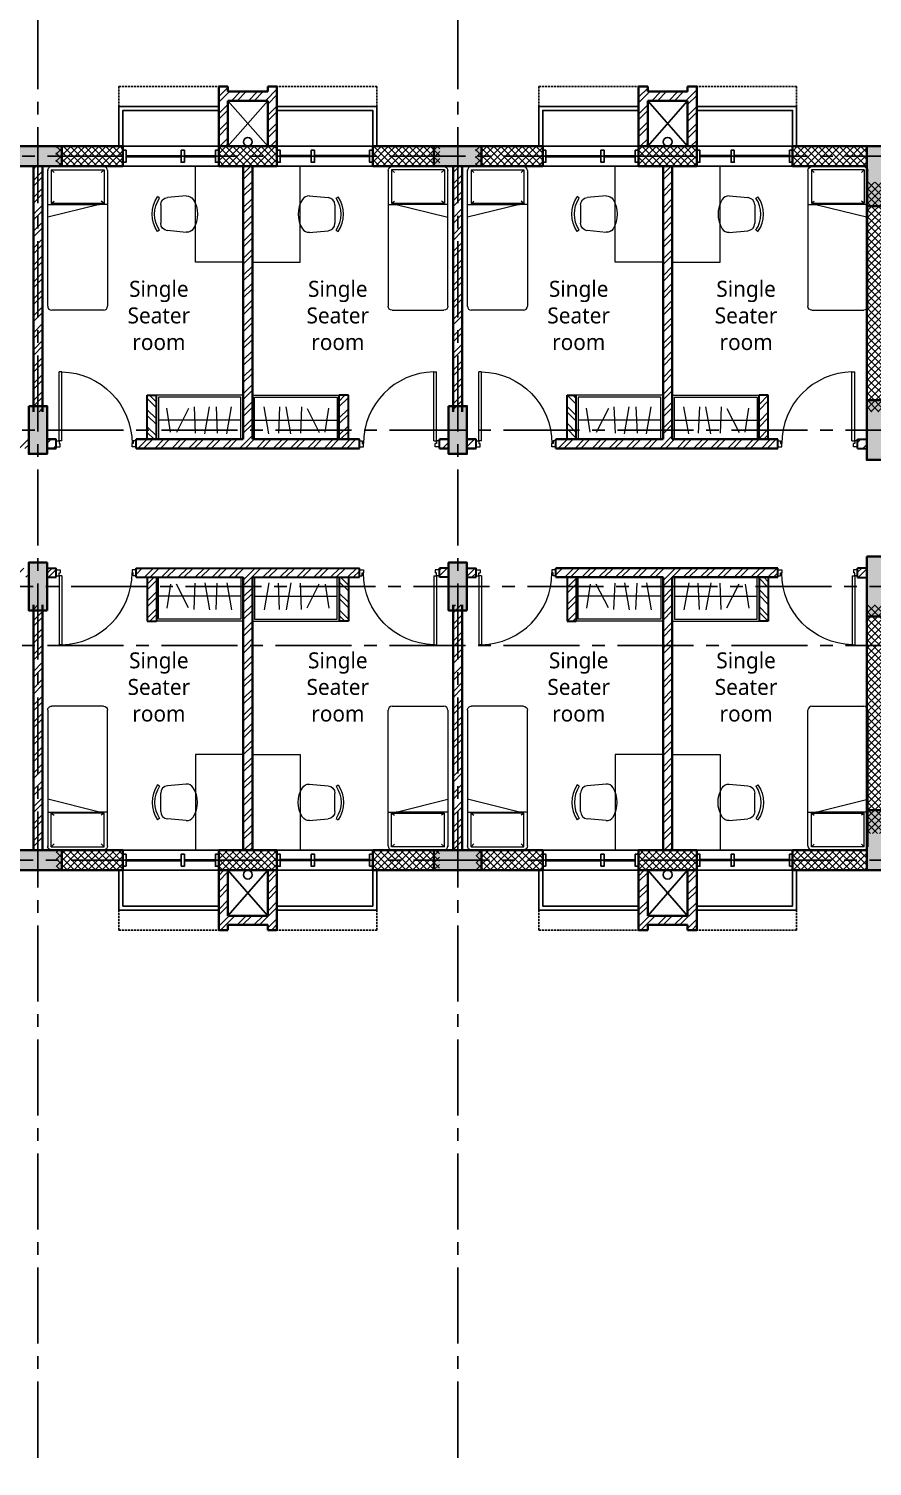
# Model space of a CAD drawing. Header units: millimetres. Extents: x -1107453 to -240403, y -265431 to 143409.
# Drawn here: x -279656 to -269088, y -103113 to -85102 of the extents above; entities that cross this region are included whole.
import ezdxf

# ---------------------------------------------------------------- set-up
doc = ezdxf.new("R2010")
doc.units = ezdxf.units.MM
doc.header["$MEASUREMENT"] = 0
doc.linetypes.add('CENTER2', pattern=[28.575, 19.05, -3.175, 3.175, -3.175])
doc.linetypes.add('HIDDEN', pattern=[0.375, 0.25, -0.125])
for name, color, linetype in [('A-Anno-Grid Lines', 154, 'Continuous'), ('A-Wall Patt', 8, 'Continuous'), ('A-Window', 4, 'Continuous'), ('S-Conc Patt', 9, 'Continuous')]:
    doc.layers.add(name, color=color, linetype=linetype)
for name, color, linetype, lineweight in [('A-Detail Lines', 8, 'Continuous', 25), ('A-Door', 4, 'Continuous', 9), ('A-Wall Sec', 1, 'Continuous', 30), ('column hatch', 12, 'Continuous', 5), ('S-Concrete', 40, 'Continuous', 30), ('text', 7, 'Continuous', 9), ('Wall HATCH', 8, 'Continuous', 15)]:
    doc.layers.add(name, color=color, linetype=linetype, lineweight=lineweight)
doc.layers.add('I-Furniture', color=7, linetype='Continuous', lineweight=15, true_color=0xc76300)
doc.styles.get("Standard").update_dxf_attribs({"font": 'trebuc.ttf'})
pattern_1 = [(45, (-807590.34, -46692.45), (-106.066017, 106.066017), []), (45, (-807519.63, -46692.45), (-106.066017, 106.066017), [])]
pattern_2 = [(45, (0, -69350.21), (-106.06602, 106.06602), []), (45, (70.71, -69350.21), (-106.06602, 106.06602), [])]
pattern_3 = [(45, (-0.704, -139435.84), (-44.194174, 44.194174), []), (135, (-0.704, -139435.84), (-44.194174, -44.194174), [])]

# ---------------------------------------------------------------- blocks, each defined once
blk = doc.blocks.new('ABL_Door_S - 1000 x 2100-11-3 Second Floor Lvl')
at = {"layer": 'A-Door', "color": 5}
for p, q in [((-500, 38), (-450, 38)), ((-500, -38), (-500, 38)), ((-450, 38), (-450, -3)), ((450, 38), (450, -3)), ((500, 38), (450, 38)), ((500, -38), (500, 38)), ((-500, -38), (-465, -38)), ((-465, -3), (-450, -3)), ((-465, -38), (-465, -3)), ((-430, -38), (-465, -38)), ((465, -3), (450, -3)), ((465, -38), (465, -3)), ((500, -38), (465, -38))]:
    blk.add_line(p, q, dxfattribs=at)
at = {"layer": 'A-Door', "color": 5, "lineweight": 18}
for p, q in [((-465, -38), (-465, -903)), ((-430, -38), (-430, -903)), ((-430, -903), (-465, -903))]:
    blk.add_line(p, q, dxfattribs=at)
at = {"layer": 'A-Door'}
blk.add_arc((-450, -2), 900, 271.2981, 359.9894, dxfattribs=at)
blk = doc.blocks.new('W 1200')
at = {"layer": 'A-Window', "linetype": 'HIDDEN', "ltscale": 100}
for p, q in [((552588, 7900), (552588, 9150)), ((552838, 7900), (552588, 7900))]:
    blk.add_line(p, q, dxfattribs=at)
at = {"layer": 'A-Window', "color": 2, "lineweight": 40}
for p, q in [((553463, 8720), (553463, 9110)), ((553463, 7990), (553463, 8680))]:
    blk.add_line(p, q, dxfattribs=at)
at = {"layer": 'A-Window', "color": 5}
for points in [[(553338, 7900), (552838, 7900), (552838, 9150)], [(553338, 7950), (552888, 7950), (552888, 9150)]]:
    blk.add_lwpolyline(points, dxfattribs=at)
at = {"layer": 'A-Window'}
for points in [[(553338, 7950), (553338, 9150)], [(553588, 7950), (553588, 9150)], [(553388, 8680), (553388, 8720), (553538, 8720), (553538, 8680), (553388, 8680)]]:
    blk.add_lwpolyline(points, dxfattribs=at)
for points in [[(553388, 9150), (553538, 9150), (553538, 9110), (553388, 9110)], [(553388, 7990), (553538, 7990), (553538, 7950), (553388, 7950)]]:
    blk.add_lwpolyline(points, close=True, dxfattribs=at)
blk = doc.blocks.new('column 2.03')
at = {"layer": 'S-Conc Patt'}
h = blk.add_hatch(color=256, dxfattribs=at)
h.paths.add_polyline_path([(-391825, -41890), (-391778, -42135), (-392229, -42223), (-392277, -41978)])
h.paths.add_polyline_path([(-417144, -42306), (-417144, -42556), (-417593, -42556), (-417593, -42306)])
h.paths.add_polyline_path([(-386479, -25584), (-386233, -25536), (-386090, -26272), (-386335, -26320)])
h.paths.add_polyline_path([(-385475, -30747), (-385229, -30699), (-385086, -31436), (-385332, -31483)])
h.paths.add_polyline_path([(-394133, -32430), (-393887, -32382), (-393744, -33119), (-393990, -33166)])
h.paths.add_polyline_path([(-395136, -27267), (-394891, -27219), (-394748, -27955), (-394993, -28003)])
h.paths.add_polyline_path([(-417394, -22076), (-417144, -22076), (-417144, -22826), (-417394, -22826)])
h.paths.add_polyline_path([(-417394, -27336), (-417144, -27336), (-417144, -28086), (-417394, -28086)])
h.paths.add_polyline_path([(-417394, -32596), (-417144, -32596), (-417144, -33346), (-417394, -33346)])
h.paths.add_polyline_path([(-426214, -32596), (-425964, -32596), (-425964, -33346), (-426214, -33346)])
h.paths.add_polyline_path([(-426214, -27336), (-425964, -27336), (-425964, -28086), (-426214, -28086)])
h.paths.add_polyline_path([(-399019, -17228), (-398769, -17228), (-398769, -17978), (-399019, -17978)])
h.paths.add_polyline_path([(-399019, -11280), (-398769, -11280), (-398769, -12030), (-399019, -12030)])
h.paths.add_polyline_path([(-399019, -14460), (-398769, -14460), (-398769, -15210), (-399019, -15210)])
h.paths.add_polyline_path([(-415129, -17161), (-415379, -17161), (-415379, -17911), (-415129, -17911)])
h.paths.add_polyline_path([(-415129, -12030), (-415379, -12030), (-415379, -11280), (-415129, -11280)])
h.paths.add_polyline_path([(-415129, -15210), (-415379, -15210), (-415379, -14460), (-415129, -14460)])
h.paths.add_polyline_path([(-427169, -19106), (-426919, -19106), (-426919, -19856), (-427169, -19856)])
h.paths.add_polyline_path([(-421929, -11530), (-421929, -11280), (-422679, -11280), (-422679, -11530)])
h.paths.add_polyline_path([(-422679, -13701), (-422429, -13701), (-422429, -14451), (-422679, -14451)])
h.paths.add_polyline_path([(-428649, -19106), (-428399, -19106), (-428399, -19856), (-428649, -19856)])
h.paths.add_polyline_path([(-428649, -17161), (-428399, -17161), (-428399, -17911), (-428649, -17911)])
h.paths.add_polyline_path([(-422679, -17161), (-422429, -17161), (-422429, -17911), (-422679, -17911)])
h.paths.add_polyline_path([(-417144, -17161), (-417394, -17161), (-417394, -17911), (-417144, -17911)])
h.paths.add_polyline_path([(-420929, -17161), (-420699, -17161), (-420699, -17911), (-420929, -17911)])
h.paths.add_polyline_path([(-386030, -15131), (-385784, -15083), (-385641, -15819), (-385886, -15867)])
h.paths.add_polyline_path([(-390781, -18036), (-390733, -18281), (-391471, -18425), (-391519, -18179)])
h.paths.add_polyline_path([(-387914, -36727), (-387688, -36683), (-387600, -37135), (-387826, -37179)])
h.paths.add_polyline_path([(-389447, -41411), (-389400, -41656), (-389989, -41771), (-390036, -41525)])
h.paths.add_polyline_path([(-422429, -19106), (-422429, -19336), (-423179, -19336), (-423179, -19106)])
h.paths.add_polyline_path([(-383067, -38123), (-383024, -38349), (-383470, -38436), (-383514, -38210)])
h.paths.add_polyline_path([(-387024, -38892), (-386980, -39118), (-387432, -39206), (-387476, -38980)])
h.paths.add_polyline_path([(-383484, -35984), (-383440, -36209), (-383892, -36297), (-383936, -36071)])
h.paths.add_polyline_path([(-385427, -38358), (-385201, -38314), (-385115, -38756), (-385341, -38799)])
h.paths.add_polyline_path([(-385462, -36368), (-385418, -36594), (-385870, -36682), (-385914, -36456)])
h.paths.add_polyline_path([(-422429, -40296), (-422429, -40526), (-422879, -40526), (-422879, -40296)])
h.paths.add_polyline_path([(-422429, -38461), (-422659, -38461), (-422659, -38001), (-422429, -38001)])
h.paths.add_polyline_path([(-426469, -40296), (-426469, -40526), (-426919, -40526), (-426919, -40296)])
h.paths.add_polyline_path([(-426468, -38116), (-426468, -38346), (-426919, -38346), (-426919, -38116)])
h.paths.add_polyline_path([(-424789, -40066), (-424559, -40066), (-424559, -40526), (-424789, -40526)])
h.paths.add_polyline_path([(-424444, -38116), (-424444, -38346), (-424904, -38346), (-424904, -38116)])
h.paths.add_polyline_path([(-390643, -31752), (-390417, -31708), (-390274, -32444), (-390500, -32488)])
h.paths.add_polyline_path([(-389949, -26258), (-389723, -26214), (-389580, -26951), (-389805, -26995)])
h.paths.add_polyline_path([(-390863, -21556), (-390906, -21330), (-390170, -21187), (-390126, -21413)])
h.paths.add_polyline_path([(-393588, -16600), (-393363, -16556), (-393219, -17293), (-393445, -17336)])
h.paths.add_polyline_path([(-420929, -22076), (-420699, -22076), (-420699, -22826), (-420929, -22826)])
h.paths.add_polyline_path([(-386497, -40837), (-386449, -41083), (-387039, -41197), (-387087, -40952)])
h.paths.add_polyline_path([(-422428, -42306), (-422428, -42556), (-423028, -42556), (-423028, -42306)])
h.paths.add_polyline_path([(-387111, -17323), (-386866, -17275), (-386723, -18011), (-386969, -18059)])
h.paths.add_polyline_path([(-419312, -38116), (-419312, -38366), (-419912, -38366), (-419912, -38116)])
h.paths.add_polyline_path([(-426419, -22566), (-426419, -22316), (-427169, -22316), (-427169, -22566)])
h.paths.add_polyline_path([(-382684, -40096), (-382636, -40342), (-383077, -40427), (-383125, -40182)])
h.paths.add_polyline_path([(-419313, -42306), (-419313, -42556), (-419913, -42556), (-419913, -42306)])
h.paths.add_polyline_path([(-426467, -42306), (-426467, -42556), (-426918, -42556), (-426918, -42306)])
h.paths.add_polyline_path([(-399318, -16420), (-399068, -16420), (-399068, -17170), (-399318, -17170)])
h.paths.add_polyline_path([(-399319, -11280), (-399069, -11280), (-399069, -12030), (-399319, -12030)])
h.paths.add_polyline_path([(-414829, -12030), (-415079, -12030), (-415079, -11280), (-414829, -11280)])
h.paths.add_polyline_path([(-415079, -19600), (-414829, -19600), (-414829, -20350), (-415079, -20350)])
h.paths.add_polyline_path([(-399069, -20350), (-399319, -20350), (-399319, -19600), (-399069, -19600)])
h.paths.add_polyline_path([(-404329, -17095), (-404559, -17095), (-404559, -16495), (-404329, -16495)])
h.paths.add_polyline_path([(-415079, -16420), (-414829, -16420), (-414829, -17170), (-415079, -17170)])
h.paths.add_polyline_path([(-409589, -17095), (-409819, -17095), (-409819, -16495), (-409589, -16495)])
h.paths.add_polyline_path([(-390251, -37278), (-390203, -37524), (-390792, -37638), (-390840, -37393)])
h.paths.add_polyline_path([(-391647, -26588), (-391421, -26545), (-391278, -27281), (-391504, -27325)])
h.paths.add_polyline_path([(-420929, -27336), (-420699, -27336), (-420699, -28086), (-420929, -28086)])
h.paths.add_polyline_path([(-420929, -32596), (-420699, -32596), (-420699, -33346), (-420929, -33346)])
h.paths.add_polyline_path([(-399319, -14460), (-399069, -14460), (-399069, -15210), (-399319, -15210)])
h.paths.add_polyline_path([(-404559, -14535), (-404329, -14535), (-404329, -15135), (-404559, -15135)])
h.paths.add_polyline_path([(-409819, -14535), (-409589, -14535), (-409589, -15135), (-409819, -15135)])
h.paths.add_polyline_path([(-414829, -15210), (-415079, -15210), (-415079, -14460), (-414829, -14460)])
h.paths.add_polyline_path([(-391888, -16270), (-391642, -16222), (-391499, -16958), (-391745, -17006)])
h.paths.add_polyline_path([(-397078, -17279), (-396833, -17231), (-396689, -17967), (-396935, -18015)])
h.paths.add_polyline_path([(-428649, -13701), (-428399, -13701), (-428399, -14451), (-428649, -14451)])
h.paths.add_polyline_path([(-385658, -17040), (-385413, -16993), (-385270, -17729), (-385516, -17776)])
h.paths.add_polyline_path([(-386690, -11731), (-386445, -11683), (-386302, -12419), (-386547, -12467)])
h.paths.add_polyline_path([(-392548, -12873), (-392303, -12826), (-392159, -13562), (-392405, -13610)])
h.paths.add_polyline_path([(-392632, -37741), (-392584, -37987), (-393036, -38074), (-393083, -37829)])
h.paths.add_polyline_path([(-388945, -31422), (-388719, -31378), (-388576, -32114), (-388802, -32158)])
h.paths.add_polyline_path([(-386254, -20426), (-386206, -20671), (-386942, -20815), (-386990, -20569)])
h.paths.add_polyline_path([(-392650, -21425), (-392425, -21381), (-392282, -22117), (-392507, -22161)])
h.paths.add_polyline_path([(-396140, -22103), (-395895, -22056), (-395752, -22792), (-395997, -22840)])
h.paths.add_polyline_path([(-404744, -11530), (-404744, -11280), (-404144, -11280), (-404144, -11530)])
h.paths.add_polyline_path([(-410004, -11530), (-410004, -11280), (-409404, -11280), (-409404, -11530)])
h.paths.add_polyline_path([(-404744, -20350), (-404744, -20100), (-404144, -20100), (-404144, -20350)])
h.paths.add_polyline_path([(-410004, -20350), (-410004, -20100), (-409404, -20100), (-409404, -20350)])
h.paths.add_polyline_path([(-423179, -22546), (-423179, -22316), (-422429, -22316), (-422429, -22546)])
h.paths.add_polyline_path([(-422658, -27336), (-422428, -27336), (-422428, -28086), (-422658, -28086)])
h.paths.add_polyline_path([(-417144, -38116), (-417144, -38366), (-417593, -38366), (-417593, -38116)])
h.paths.add_polyline_path([(-422659, -32596), (-422429, -32596), (-422429, -33346), (-422659, -33346)])
h.paths.add_polyline_path([(-393355, -11530), (-393355, -11280), (-392605, -11280), (-392605, -11530)])
at = {"layer": 'S-Concrete', "lineweight": 35}
for points in [[(-410004, -11530), (-410004, -11280), (-409404, -11280), (-409404, -11530), (-410004, -11530)], [(-404744, -11530), (-404744, -11280), (-404144, -11280), (-404144, -11530), (-404744, -11530)], [(-399319, -11280), (-399069, -11280), (-399069, -12030), (-399319, -12030), (-399319, -11280)], [(-409819, -14535), (-409589, -14535), (-409589, -15135), (-409819, -15135), (-409819, -14535)], [(-404559, -14535), (-404329, -14535), (-404329, -15135), (-404559, -15135), (-404559, -14535)], [(-399319, -14460), (-399069, -14460), (-399069, -15210), (-399319, -15210), (-399319, -14460)], [(-409589, -17095), (-409819, -17095), (-409819, -16495), (-409589, -16495), (-409589, -17095)], [(-404329, -17095), (-404559, -17095), (-404559, -16495), (-404329, -16495), (-404329, -17095)], [(-399318, -16420), (-399068, -16420), (-399068, -17170), (-399318, -17170), (-399318, -16420)], [(-399069, -20350), (-399319, -20350), (-399319, -19600), (-399069, -19600), (-399069, -20350)], [(-410004, -20350), (-410004, -20100), (-409404, -20100), (-409404, -20350), (-410004, -20350)], [(-404744, -20350), (-404744, -20100), (-404144, -20100), (-404144, -20350), (-404744, -20350)]]:
    blk.add_lwpolyline(points, dxfattribs=at)
blk = doc.blocks.new('Grid Girls Hostel')
at = {"layer": 'A-Anno-Grid Lines', "linetype": 'CENTER2', "ltscale": 50}
for p, q in [((528031, 3686.8), (528031, 25731.7)), ((533291, 3686.8), (533291, 25731.7)), ((506718.2, 19992.3), (546111.4, 19992.3)), ((506718.2, 16562.3), (539568.2, 16562.3)), ((507018.2, 14602.3), (539568.2, 14602.3)), ((506718.2, 13861.8), (540731.8, 13861.8)), ((507018.2, 11172.3), (539568.2, 11172.3))]:
    blk.add_line(p, q, dxfattribs=at)
blk = doc.blocks.new('A$C0E3E786B')
at = {"layer": 'I-Furniture', "ltscale": 0.1}
for p, q in [((-1905, 916), (-205, 916)), ((-1481, 916), (-1481, 816)), ((-1955, 216), (-1955, 866)), ((-1915, 872), (-1881, 837)), ((-1915, 872), (-1495, 872)), ((-1915, 211), (-1915, 872)), ((-1495, 872), (-1521, 837)), ((-1495, 872), (-1495, 211)), ((-1481, 166), (-1481, 816)), ((-1481, 816), (-1320, 166)), ((-155, 866), (-155, 216)), ((-1915, 211), (-1881, 246)), ((-1915, 211), (-1495, 211)), ((-1495, 211), (-1521, 246)), ((-1915, 166), (-1915, 167)), ((-205, 166), (-1915, 166))]:
    blk.add_line(p, q, dxfattribs=at)
for centre, start, end in [((-1905, 866), 90, 180), ((-205, 866), 0, 90), ((-1905, 216), 180, 270), ((-205, 216), 270, 0)]:
    blk.add_arc(centre, 50, start, end, dxfattribs=at)
blk = doc.blocks.new('A$C30AF02BA')
at = {"layer": 'I-Furniture', "color": 9, "ltscale": 0.1, "true_color": 0xbababa}
for p, q in [((-73, 913), (-374, 958)), ((-224, 28), (-224, 1063)), ((-369, 684), (-70, 837)), ((-390, 615), (-60, 601)), ((-55, 482), (-393, 423)), ((-55, 207), (-393, 147)), ((-390, 340), (-60, 326))]:
    blk.add_line(p, q, dxfattribs=at)
at = {"layer": 'I-Furniture', "ltscale": 0.1}
blk.add_lwpolyline([(-537, 3), (-537, 1088), (13, 1088), (13, 3)], close=True, dxfattribs=at)
blk.add_lwpolyline([(13, 28), (-512, 28), (-512, 1063), (13, 1063)], dxfattribs=at)
blk = doc.blocks.new('chair1')
at = {"layer": 'I-Furniture'}
for p, q in [((-320, 228), (-84, 207)), ((16, 201), (42, 219)), ((1, 115), (1, -115)), ((-320, -228), (-84, -207)), ((16, -201), (42, -219))]:
    blk.add_line(p, q, dxfattribs=at)
for centre, radius, start, end in [((-108, 0), 351, 148.407, 211.593), ((-328, 135), 92.9, 85.0303, 148.407), ((-92, 115), 92.9, 0, 85.0303), ((-278, 0), 356, 325.6197, 34.3803), ((-278, 0), 387, 325.6197, 34.3803), ((-92, -115), 92.9, 274.9697, 0), ((-328, -135), 92.9, 211.593, 274.9697)]:
    blk.add_arc(centre, radius, start, end, dxfattribs=at)
blk = doc.blocks.new('RRRR')
at = {"layer": 'Wall HATCH'}
h = blk.add_hatch(dxfattribs=at)
h.set_pattern_fill('ANSI32', color=256, scale=400, angle=360, style=0)
h.paths.add_polyline_path([(-87944, 22553), (-88494, 22553), (-88494, 22668), (-87944, 22668)])
at = {"layer": 'A-Wall Sec'}
for p, q in [((-87944, 22668), (-88494, 22668)), ((-88494, 22553), (-88494, 22668)), ((-87944, 22553), (-88494, 22553))]:
    blk.add_line(p, q, dxfattribs=at)
at = {"layer": 'I-Furniture', "ltscale": 0.1}
blk.add_lwpolyline([(-91364, 23756), (-90164, 23756), (-90164, 23156), (-91364, 23156)], close=True, dxfattribs=at)
at = {"layer": 'I-Furniture', "xscale": -1, "rotation": 180}
blk.add_blockref('A$C30AF02BA', (-87958, 23756), dxfattribs=at)
at = {"layer": 'I-Furniture', "ltscale": 0.1, "xscale": -1, "rotation": 90}
blk.add_blockref('chair1', (-90764, 22723), dxfattribs=at)
at = {"layer": 'I-Furniture'}
blk.add_blockref('A$C0E3E786B', (-89404, 21140), dxfattribs=at)
blk = doc.blocks.new('A$C1A745C64')
at = {"layer": 'Wall HATCH'}
h = blk.add_hatch(dxfattribs=at)
h.set_pattern_fill('ANSI32', color=256, scale=400, angle=270, style=0)
h.set_pattern_definition([(225, (23823.23, -91404.84), (-106.06602, 106.06602), []), (225, (23823.23, -91475.55), (-106.06602, 106.06602), [])])
h.paths.add_polyline_path([(1270, -3461), (1270, -2911), (1155, -2911), (1155, -3461)])
at = {"layer": 'A-Wall Sec'}
for p, q in [((1155, -3461), (1155, -2911)), ((1270, -2911), (1155, -2911)), ((1270, -3461), (1270, -2911))]:
    blk.add_line(p, q, dxfattribs=at)
at = {"layer": 'I-Furniture', "ltscale": 0.1}
blk.add_lwpolyline([(67, -41), (67, -1241), (667, -1241), (667, -41)], close=True, dxfattribs=at)
at = {"layer": 'I-Furniture', "xscale": -1, "rotation": 90}
blk.add_blockref('A$C0E3E786B', (2683, -2000), dxfattribs=at)
at = {"layer": 'I-Furniture', "ltscale": 0.1}
blk.add_blockref('chair1', (1100, -641), dxfattribs=at)
at = {"layer": 'I-Furniture', "rotation": 270}
blk.add_blockref('A$C30AF02BA', (67, -3447), dxfattribs=at)

msp = doc.modelspace()

# ---------------------------------------------------------------- hatches: boundary and pattern name
at = {"layer": 'A-Wall Patt'}
h = msp.add_hatch(dxfattribs=at)
h.set_pattern_fill('ANSI32', color=256, scale=400, style=0)
h.set_pattern_definition(pattern_1)
h.paths.add_polyline_path([(-277161.5, -86575.1), (-277161.5, -86005.1), (-276661.5, -86005.1), (-276661.5, -86575.1)], flags=16)
h.paths.add_polyline_path([(-276854, -86825.1), (-276969, -86825.1), (-276969, -90245.1), (-278312.4, -90245.1), (-278312.4, -90360.1), (-275512, -90360.1), (-275512, -90340.1), (-275512.4, -90340.1), (-275512.4, -90265.1), (-275512, -90265.1), (-275512, -90245.1), (-276854, -90245.1)])
h.paths.add_polyline_path([(-277276.5, -86575.1), (-276546.5, -86575.1), (-276546.5, -85825.1), (-276661.5, -85825.1), (-276661.5, -85890.1), (-277161.5, -85890.1), (-277161.5, -85825.1), (-277276.5, -85825.1)])
h = msp.add_hatch(dxfattribs=at)
h.set_pattern_fill('ANSI32', color=256, scale=400, style=0)
h.set_pattern_definition(pattern_2)
h.paths.add_polyline_path([(-269156.5, -90245.1), (-269272.2, -90245.1), (-269272.2, -90360.1), (-269156.5, -90360.1)])
h.paths.add_polyline_path([(-271401.5, -86575.1), (-271901.5, -86575.1), (-271901.5, -86005.1), (-271401.5, -86005.1)], flags=16)
h.paths.add_polyline_path([(-272016.5, -86575.1), (-271286.5, -86575.1), (-271286.5, -85825.1), (-271401.5, -85825.1), (-271401.5, -85890.1), (-271901.5, -85890.1), (-271901.5, -85825.1), (-272016.5, -85825.1)])
h.paths.add_polyline_path([(-271594, -86825.1), (-271709, -86825.1), (-271709, -90245.1), (-273052.4, -90245.1), (-273052.4, -90360.1), (-270272.2, -90360.1), (-270272.2, -90245.1), (-271594, -90245.1)])
h = msp.add_hatch(dxfattribs=at)
h.set_pattern_fill('ANSI37', color=256, scale=500, style=0)
h.set_pattern_definition(pattern_3)
h.paths.add_polyline_path([(-283736.5, -86575.1), (-284667.2, -86575.1), (-284667.2, -86825.1), (-283736.5, -86825.1)])
h.paths.add_polyline_path([(-281806.5, -86575.1), (-282536.5, -86575.1), (-282536.5, -86825.1), (-281806.5, -86825.1)])
h.paths.add_polyline_path([(-279767.2, -86575.1), (-280606.5, -86575.1), (-280606.5, -86825.1), (-279767.2, -86825.1)])
h.paths.add_polyline_path([(-278476.5, -86575.1), (-279317.2, -86575.1), (-279317.2, -86825.1), (-278476.5, -86825.1)])
h.paths.add_polyline_path([(-276546.5, -86575.1), (-277276.5, -86575.1), (-277276.5, -86825.1), (-276546.5, -86825.1)])
h.paths.add_polyline_path([(-274507.2, -86575.1), (-275346.5, -86575.1), (-275346.5, -86825.1), (-274507.2, -86825.1)])
h.paths.add_polyline_path([(-273216.5, -86575.1), (-274057.2, -86575.1), (-274057.2, -86825.1), (-273216.5, -86825.1)])
h.paths.add_polyline_path([(-271286.5, -86575.1), (-272016.5, -86575.1), (-272016.5, -86825.1), (-271286.5, -86825.1)])
h.paths.add_polyline_path([(-269157.2, -86575.1), (-270086.5, -86575.1), (-270086.5, -86825.1), (-269157.2, -86825.1)])
h = msp.add_hatch(dxfattribs=at)
h.set_pattern_fill('ANSI32', color=256, scale=400, style=0)
h.set_pattern_definition(pattern_1)
h.paths.add_polyline_path([(-279657.2, -90245.1), (-279772, -90245.1), (-279772, -90360.1), (-279657.2, -90360.1)])
h.paths.add_polyline_path([(-279312.4, -90245.1), (-279427.2, -90245.1), (-279427.2, -90360.1), (-279312.4, -90360.1)])
h.paths.add_polyline_path([(-279484, -86825.1), (-279599, -86825.1), (-279599, -89900.1), (-279484, -89900.1)])
h = msp.add_hatch(dxfattribs=at)
h.set_pattern_fill('ANSI32', color=256, scale=400, style=0)
h.set_pattern_definition(pattern_1)
h.paths.add_polyline_path([(-274052.4, -90245.1), (-274167.2, -90245.1), (-274167.2, -90360.1), (-274052.4, -90360.1)])
h.paths.add_polyline_path([(-274397.2, -90245.1), (-274512, -90245.1), (-274512, -90360.1), (-274397.2, -90360.1)])
h.paths.add_polyline_path([(-274224, -86825.1), (-274339, -86825.1), (-274339, -89900.1), (-274224, -89900.1)])
h = msp.add_hatch(dxfattribs=at)
h.set_pattern_fill('ANSI37', color=256, scale=500, style=0)
h.set_pattern_definition([(45, (0, -139435.84), (-44.194174, 44.194174), []), (135, (0, -139435.84), (-44.194174, -44.194174), [])])
h.paths.add_polyline_path([(-268906.5, -87025.1), (-269156.5, -87025.1), (-269156.5, -89900.1), (-268906.5, -89900.1)])
h.paths.add_polyline_path([(-268905.8, -92320.1), (-269155.8, -92320.1), (-269156.5, -95185.1), (-268906.5, -95185.1)])
h.paths.add_polyline_path([(-266527.4, -93262), (-266772.8, -93309.7), (-266214.6, -96181), (-265969.2, -96133.3)])
h.paths.add_polyline_path([(-266915.9, -92573.5), (-266670.5, -92525.8), (-266885.1, -91421.5), (-267130.5, -91469.2)])
h = msp.add_hatch(dxfattribs=at)
h.set_pattern_fill('ANSI32', color=256, scale=400, style=0)
h.set_pattern_definition(pattern_1)
h.paths.add_polyline_path([(-279312.4, -91860.1), (-279427.2, -91860.1), (-279427.2, -91975.1), (-279312.4, -91975.1)])
h.paths.add_polyline_path([(-279657.2, -91860.1), (-279772, -91860.1), (-279772, -91975.1), (-279657.2, -91975.1)])
h.paths.add_polyline_path([(-279484, -92320.1), (-279599, -92320.1), (-279599, -95395.1), (-279484, -95395.1)])
h = msp.add_hatch(dxfattribs=at)
h.set_pattern_fill('ANSI32', color=256, scale=400, style=0)
h.set_pattern_definition(pattern_1)
h.paths.add_polyline_path([(-276661.5, -95645.1), (-276661.5, -96215.1), (-277161.5, -96215.1), (-277161.5, -95645.1)], flags=16)
h.paths.add_polyline_path([(-276546.5, -95645.1), (-277276.5, -95645.1), (-277276.5, -96395.1), (-277161.5, -96395.1), (-277161.5, -96330.1), (-276661.5, -96330.1), (-276661.5, -96395.1), (-276546.5, -96395.1)])
h.paths.add_polyline_path([(-276969, -95395.1), (-276854, -95395.1), (-276854, -91975.1), (-275512, -91975.1), (-275512, -91955.8), (-275512.4, -91955.8), (-275512.4, -91880.8), (-275512, -91880.8), (-275512, -91860.1), (-278312.4, -91860.1), (-278312.4, -91975.1), (-276969, -91975.1)])
h = msp.add_hatch(dxfattribs=at)
h.set_pattern_fill('ANSI32', color=256, scale=400, style=0)
h.set_pattern_definition(pattern_1)
h.paths.add_polyline_path([(-274052.4, -91860.1), (-274167.2, -91860.1), (-274167.2, -91975.1), (-274052.4, -91975.1)])
h.paths.add_polyline_path([(-274397.2, -91860.1), (-274512, -91860.1), (-274512, -91975.1), (-274397.2, -91975.1)])
h.paths.add_polyline_path([(-274224, -92320.1), (-274339, -92320.1), (-274339, -95395.1), (-274224, -95395.1)])
h = msp.add_hatch(dxfattribs=at)
h.set_pattern_fill('ANSI32', color=256, scale=400, style=0)
h.set_pattern_definition(pattern_2)
h.paths.add_polyline_path([(-269156.5, -91860.1), (-269270.6, -91860.1), (-269270.6, -91976.2), (-269156.5, -91976.2)])
h.paths.add_polyline_path([(-271401.5, -95645.1), (-271401.5, -96215.1), (-271901.5, -96215.1), (-271901.5, -95645.1)], flags=16)
h.paths.add_polyline_path([(-271286.5, -95645.1), (-272016.5, -95645.1), (-272016.5, -96395.1), (-271901.5, -96395.1), (-271901.5, -96330.1), (-271401.5, -96330.1), (-271401.5, -96395.1), (-271286.5, -96395.1)])
h.paths.add_polyline_path([(-271709, -95395.1), (-271594, -95395.1), (-271594, -91975.1), (-270270.6, -91975.1), (-270270.6, -91860.1), (-273052.4, -91860.1), (-273052.4, -91975.1), (-271709, -91975.1)])
h = msp.add_hatch(dxfattribs=at)
h.set_pattern_fill('ANSI37', color=256, scale=500, style=0)
h.set_pattern_definition(pattern_3)
h.paths.add_polyline_path([(-269157.2, -95395.1), (-270086.5, -95395.1), (-270086.5, -95645.1), (-269157.2, -95645.1)])
h.paths.add_polyline_path([(-271286.5, -95395.1), (-272016.5, -95395.1), (-272016.5, -95645.1), (-271286.5, -95645.1)])
h.paths.add_polyline_path([(-273216.5, -95395.1), (-274051.5, -95395.1), (-274051.5, -95645.1), (-273216.5, -95645.1)])
h.paths.add_polyline_path([(-274511.5, -95395.1), (-275346.5, -95395.1), (-275346.5, -95645.1), (-274511.5, -95645.1)])
h.paths.add_polyline_path([(-276546.5, -95395.1), (-277276.5, -95395.1), (-277276.5, -95645.1), (-276546.5, -95645.1)])
h.paths.add_polyline_path([(-278476.5, -95395.1), (-279311.5, -95395.1), (-279311.5, -95645.1), (-278476.5, -95645.1)])
h.paths.add_polyline_path([(-279771.5, -95395.1), (-280606.5, -95395.1), (-280606.5, -95645.1), (-279771.5, -95645.1)])
h.paths.add_polyline_path([(-281806.5, -95395.1), (-282536.5, -95395.1), (-282536.5, -95645.1), (-281806.5, -95645.1)])
h.paths.add_polyline_path([(-283736.5, -95395.1), (-284667.2, -95395.1), (-284667.2, -95645.1), (-283736.5, -95645.1)])

# ---------------------------------------------------------------- linework, layer by layer
at = {"layer": 'A-Detail Lines', "ltscale": 15}
for p, q in [((-277161.5, -86575.1), (-276661.5, -86005.1)), ((-276661.5, -86575.1), (-277161.5, -86005.1)), ((-271901.5, -86575.1), (-271401.5, -86005.1)), ((-271401.5, -86575.1), (-271901.5, -86005.1)), ((-277161.5, -95645.1), (-276661.5, -96215.1)), ((-276661.5, -95645.1), (-277161.5, -96215.1)), ((-271901.5, -95645.1), (-271401.5, -96215.1)), ((-271401.5, -95645.1), (-271901.5, -96215.1))]:
    msp.add_line(p, q, dxfattribs=at)
at = {"layer": 'A-Detail Lines'}
for centre in [(-276911.5, -86519.1), (-271651.5, -86519.1), (-276911.5, -95701.1), (-271651.5, -95701.1)]:
    msp.add_circle(centre, 56, dxfattribs=at)
at = {"layer": 'A-Wall Sec', "lineweight": 35}
for p, q in [((-277276.5, -86825.1), (-277276.5, -85825.1)), ((-277276.5, -85825.1), (-277161.5, -85825.1)), ((-277161.5, -85825.1), (-277161.5, -85890.1)), ((-277161.5, -85890.1), (-276661.5, -85890.1)), ((-276661.5, -85890.1), (-276661.5, -85825.1)), ((-276661.5, -85825.1), (-276546.5, -85825.1)), ((-276546.5, -85825.1), (-276546.5, -86825.1)), ((-272016.5, -86825.1), (-272016.5, -85825.1)), ((-272016.5, -85825.1), (-271901.5, -85825.1)), ((-271901.5, -85825.1), (-271901.5, -85890.1)), ((-271901.5, -85890.1), (-271401.5, -85890.1)), ((-271401.5, -85890.1), (-271401.5, -85825.1)), ((-271401.5, -85825.1), (-271286.5, -85825.1)), ((-271286.5, -85825.1), (-271286.5, -86825.1)), ((-277161.5, -86005.1), (-277161.5, -86575.1)), ((-276661.5, -86005.1), (-277161.5, -86005.1)), ((-276661.5, -86575.1), (-276661.5, -86005.1)), ((-271901.5, -86005.1), (-271901.5, -86575.1)), ((-271401.5, -86005.1), (-271901.5, -86005.1)), ((-271401.5, -86575.1), (-271401.5, -86005.1)), ((-279316.5, -86575.1), (-278476.5, -86575.1)), ((-278476.5, -86825.1), (-278476.5, -86575.1)), ((-277276.5, -86575.1), (-276546.5, -86575.1)), ((-275346.5, -86575.1), (-275346.5, -86825.1)), ((-275346.5, -86575.1), (-274506.5, -86575.1)), ((-274056.5, -86575.1), (-273216.5, -86575.1)), ((-273216.5, -86825.1), (-273216.5, -86575.1)), ((-272016.5, -86575.1), (-271286.5, -86575.1)), ((-270086.5, -86575.1), (-270086.5, -86825.1)), ((-270086.5, -86575.1), (-269156.5, -86575.1)), ((-279599, -86825.1), (-279599, -89900.1)), ((-279484, -89900.1), (-279484, -86825.1)), ((-278476.5, -86825.1), (-279316.5, -86825.1)), ((-276546.5, -86825.1), (-277276.5, -86825.1)), ((-276969, -86825.1), (-276969, -90245.1)), ((-276854, -90245.1), (-276854, -86825.1)), ((-274506.5, -86825.1), (-275346.5, -86825.1)), ((-274339, -86825.1), (-274339, -89900.1)), ((-274224, -89900.1), (-274224, -86825.1)), ((-273216.5, -86825.1), (-274056.5, -86825.1)), ((-271286.5, -86825.1), (-272016.5, -86825.1)), ((-271709, -86825.1), (-271709, -90245.1)), ((-271594, -90245.1), (-271594, -86825.1)), ((-269156.5, -86825.1), (-270086.5, -86825.1)), ((-269157.2, -87025.1), (-269157.2, -89900.1)), ((-279426.5, -90245.1), (-279312.4, -90245.1)), ((-279426.5, -90360.1), (-279312.4, -90360.1)), ((-278312.4, -90245.1), (-276969, -90245.1)), ((-278312.4, -90360.1), (-275512, -90360.1)), ((-276854, -90245.1), (-275512, -90245.1)), ((-274512, -90245.1), (-274396.5, -90245.1)), ((-274512, -90360.1), (-274396.5, -90360.1)), ((-274166.5, -90245.1), (-274052.4, -90245.1)), ((-274166.5, -90360.1), (-274052.4, -90360.1)), ((-273052.4, -90245.1), (-271709, -90245.1)), ((-273052.4, -90360.1), (-270272.2, -90360.1)), ((-271594, -90245.1), (-270272.2, -90245.1)), ((-276969, -91975.1), (-276969, -95395.1)), ((-276854, -95395.1), (-276854, -91975.1)), ((-270270.6, -91860.1), (-273052.4, -91860.1)), ((-271709, -91975.1), (-273052.4, -91975.1)), ((-271709, -91975.1), (-271709, -95395.1)), ((-271594, -95395.1), (-271594, -91975.1)), ((-270270.6, -91975.1), (-271594, -91975.1)), ((-279599, -92320.1), (-279599, -95395.1)), ((-279484, -95395.1), (-279484, -92320.1)), ((-274339, -92320.1), (-274339, -95395.1)), ((-274224, -95395.1), (-274224, -92320.1)), ((-269157.2, -95185.1), (-269156.5, -92320.1)), ((-278476.5, -95395.1), (-279311.5, -95395.1)), ((-278476.5, -95645.1), (-278476.5, -95395.1)), ((-276546.5, -95395.1), (-277276.5, -95395.1)), ((-277276.5, -95395.1), (-277276.5, -96395.1)), ((-276546.5, -96395.1), (-276546.5, -95395.1)), ((-275346.5, -95395.1), (-275346.5, -95645.1)), ((-274511.5, -95395.1), (-275346.5, -95395.1)), ((-273216.5, -95395.1), (-274051.5, -95395.1)), ((-273216.5, -95645.1), (-273216.5, -95395.1)), ((-271286.5, -95395.1), (-272016.5, -95395.1)), ((-272016.5, -95395.1), (-272016.5, -96395.1)), ((-271286.5, -96395.1), (-271286.5, -95395.1)), ((-270086.5, -95395.1), (-270086.5, -95645.1)), ((-269157.2, -95395.1), (-270086.5, -95395.1)), ((-279311.5, -95645.1), (-278476.5, -95645.1)), ((-277276.5, -95645.1), (-276546.5, -95645.1)), ((-277161.5, -96215.1), (-277161.5, -95645.1)), ((-276661.5, -95645.1), (-276661.5, -96215.1)), ((-275346.5, -95645.1), (-274506.5, -95645.1)), ((-274056.5, -95645.1), (-273216.5, -95645.1)), ((-272016.5, -95645.1), (-271286.5, -95645.1)), ((-271901.5, -96215.1), (-271901.5, -95645.1)), ((-271401.5, -95645.1), (-271401.5, -96215.1)), ((-270086.5, -95645.1), (-269157.2, -95645.1)), ((-276661.5, -96215.1), (-277161.5, -96215.1)), ((-277161.5, -96395.1), (-277161.5, -96330.1)), ((-277161.5, -96330.1), (-276661.5, -96330.1)), ((-276661.5, -96330.1), (-276661.5, -96395.1)), ((-271401.5, -96215.1), (-271901.5, -96215.1)), ((-271901.5, -96395.1), (-271901.5, -96330.1)), ((-271901.5, -96330.1), (-271401.5, -96330.1)), ((-271401.5, -96330.1), (-271401.5, -96395.1)), ((-277276.5, -96395.1), (-277161.5, -96395.1)), ((-276661.5, -96395.1), (-276546.5, -96395.1)), ((-272016.5, -96395.1), (-271901.5, -96395.1)), ((-271401.5, -96395.1), (-271286.5, -96395.1))]:
    msp.add_line(p, q, dxfattribs=at)
at = {"layer": 'A-Wall Sec'}
for p, q in [((-279312.4, -90360.1), (-279312.4, -90245.1)), ((-278312.4, -90360.1), (-278312.4, -90245.1)), ((-275512, -90360.1), (-275512, -90245.1)), ((-274512, -90360.1), (-274512, -90245.1)), ((-274052.4, -90360.1), (-274052.4, -90245.1)), ((-273052.4, -90360.1), (-273052.4, -90245.1)), ((-270272.2, -90360.1), (-270272.2, -90245.1)), ((-269272.2, -90360.1), (-269272.2, -90245.1)), ((-269272.2, -90245.1), (-269157.2, -90245.1)), ((-269272.2, -90360.1), (-269157.2, -90360.1)), ((-279427.2, -91860.1), (-279312.4, -91860.1)), ((-279427.2, -91975.1), (-279312.4, -91975.1)), ((-279312.4, -91975.1), (-279312.4, -91860.1)), ((-278312.4, -91975.1), (-278312.4, -91860.1)), ((-278312.4, -91860.1), (-275512, -91860.1)), ((-278312.4, -91975.1), (-276969, -91975.1)), ((-276854, -91975.1), (-275512, -91975.1)), ((-275512, -91975.1), (-275512, -91860.1)), ((-274512, -91975.1), (-274512, -91860.1)), ((-274397.2, -91860.1), (-274512, -91860.1)), ((-274397.2, -91975.1), (-274512, -91975.1)), ((-274167.2, -91860.1), (-274052.4, -91860.1)), ((-274167.2, -91975.1), (-274052.4, -91975.1)), ((-274052.4, -91975.1), (-274052.4, -91860.1)), ((-273052.4, -91975.1), (-273052.4, -91860.1)), ((-270270.6, -91975.1), (-270270.6, -91860.1)), ((-269270.6, -91976.2), (-269270.6, -91860.1)), ((-269156.5, -91860.1), (-269270.6, -91860.1)), ((-269270.6, -91976.2), (-269155.8, -91976.2))]:
    msp.add_line(p, q, dxfattribs=at)

# ---------------------------------------------------------------- block references
at = {"rotation": 270}
for p in [(-300725.2, -178189), (-295465.2, -178189)]:
    msp.add_blockref('RRRR', p, dxfattribs=at)
for p in [(-276920.9, -86784.2), (-271660.9, -86784.2)]:
    msp.add_blockref('A$C1A745C64', p)
at = {"xscale": -1}
for name, p, rotation in [('RRRR', (-300725.2, -4031.2), 270), ('A$C1A745C64', (-276920.9, -95436), 180), ('RRRR', (-295465.2, -4031.2), 270), ('A$C1A745C64', (-271660.9, -95436), 180)]:
    msp.add_blockref(name, p, dxfattribs=dict(at, rotation=rotation))
at = {"layer": 'A-Anno-Grid Lines'}
msp.add_blockref('Grid Girls Hostel', (-807572.5, -106692.4), dxfattribs=at)
at = {"layer": 'A-Door', "xscale": -1, "rotation": 180}
for p in [(-278812.4, -90302.6), (-273552.4, -90302.6)]:
    msp.add_blockref('ABL_Door_S - 1000 x 2100-11-3 Second Floor Lvl', p, dxfattribs=at)
at = {"layer": 'A-Door', "rotation": 180}
for p in [(-275012.4, -90302.6), (-269772.2, -90302.6)]:
    msp.add_blockref('ABL_Door_S - 1000 x 2100-11-3 Second Floor Lvl', p, dxfattribs=at)
at = {"layer": 'A-Door'}
for p in [(-278812.4, -91918.3), (-273552.4, -91918.3)]:
    msp.add_blockref('ABL_Door_S - 1000 x 2100-11-3 Second Floor Lvl', p, dxfattribs=at)
at = {"layer": 'A-Door', "xscale": -1}
for p in [(-275012.4, -91918.3), (-269770.6, -91918.3)]:
    msp.add_blockref('ABL_Door_S - 1000 x 2100-11-3 Second Floor Lvl', p, dxfattribs=at)
at = {"layer": 'column hatch'}
for p, rotation in [((-286426.8, 466762.7), 270), ((-281166.8, 466762.7), 270), ((-267396.1, -648982.9), 90), ((-262136.1, -648982.9), 90)]:
    msp.add_blockref('W 1200', p, dxfattribs=dict(at, rotation=rotation))
at = {"layer": 'column hatch', "xscale": -1}
for p, rotation in [((-267396.1, 466762.7), 90), ((-262136.1, 466762.7), 90), ((-286426.8, -648982.9), 270), ((-281166.8, -648982.9), 270)]:
    msp.add_blockref('W 1200', p, dxfattribs=dict(at, rotation=rotation))
at = {"layer": 'S-Conc Patt'}
msp.add_blockref('column 2.03', (130162.1, -75294.9), dxfattribs=at)

# ---------------------------------------------------------------- texts
at = {"layer": 'text', "lineweight": 35, "char_height": 200, "width": 1506.419, "attachment_point": 5}
for insert in [(-278026.1, -88695.5), (-275783.9, -88695.5), (-272766.1, -88695.5), (-270668.7, -88695.5), (-278026.1, -93350.5), (-275783.9, -93350.5), (-272766.1, -93350.5), (-270668.7, -93350.5)]:
    msp.add_mtext('Single Seater room', dxfattribs=dict(at, insert=insert))

doc.saveas('drawing.dxf')
